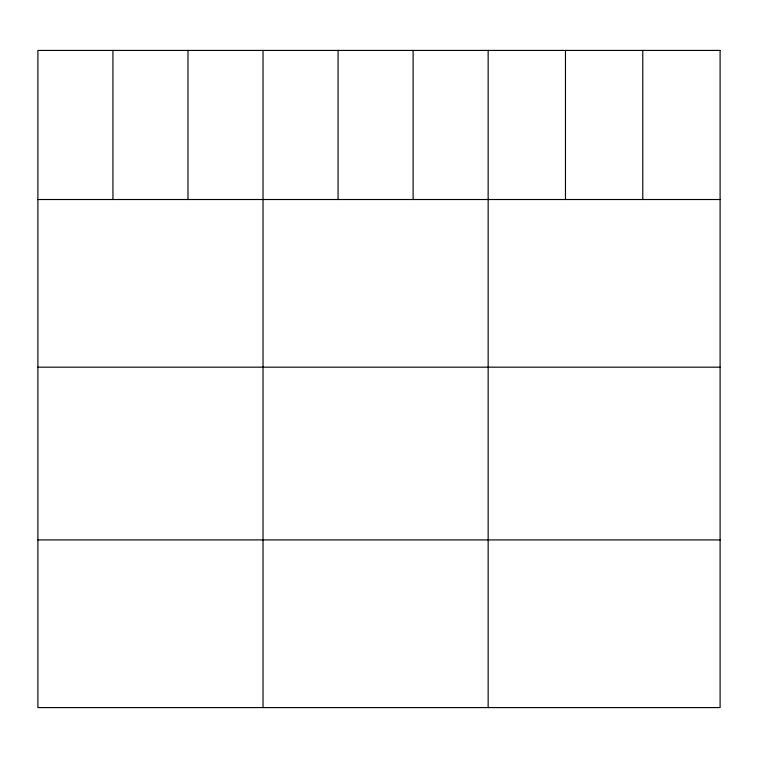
<?xml version="1.0" encoding="UTF-8"?>
<svg xmlns="http://www.w3.org/2000/svg" width="758" height="758" viewBox="0 0 758 758"><rect width="100%" height="100%" fill="white"/><g stroke="black" fill="none" stroke-linecap="round" stroke-linejoin="round"><path stroke-width="1.14" d="M37.9 199.515L720.1 199.515M37.9 367.175L720.1 367.175M37.9 539.914L720.1 539.914M642.784 50.426L642.784 199.515M565.468 50.426L565.468 199.515M488.152 50.426L488.152 707.574M413.11 50.426L413.11 199.515M338.068 50.426L338.068 199.515M263.026 50.426L263.026 707.574M187.984 50.426L187.984 199.515M112.942 50.426L112.942 199.515M720.1 50.426L37.9 50.426L37.9 707.574L720.1 707.574L720.1 50.426"/></g></svg>
